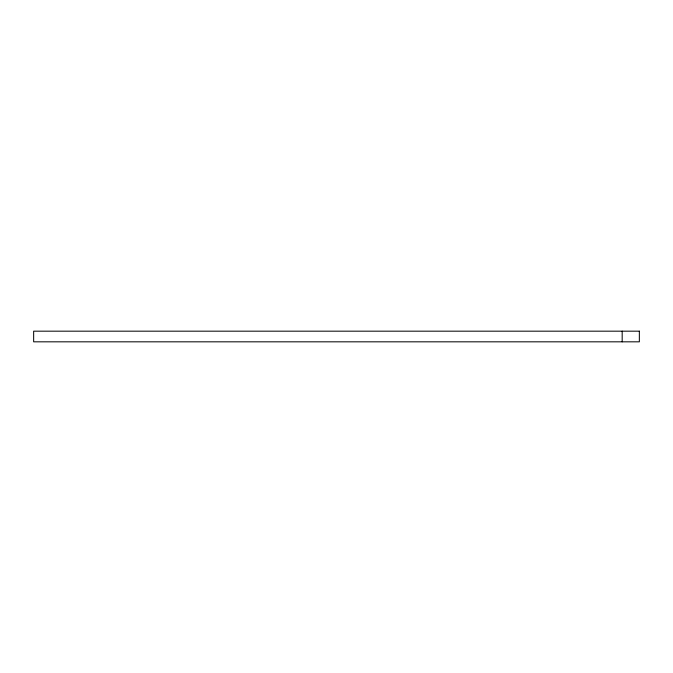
<?xml version="1.0" encoding="UTF-8"?>
<svg xmlns="http://www.w3.org/2000/svg" width="673" height="673" viewBox="0 0 673 673"><rect width="100%" height="100%" fill="white"/><g stroke="black" fill="none" stroke-linecap="round" stroke-linejoin="round"><path stroke-width="1.01" d="M622.18 331.175L622.18 341.825M639.35 331.175L33.65 331.175L33.65 341.825L639.35 341.825L639.35 331.175"/></g></svg>
